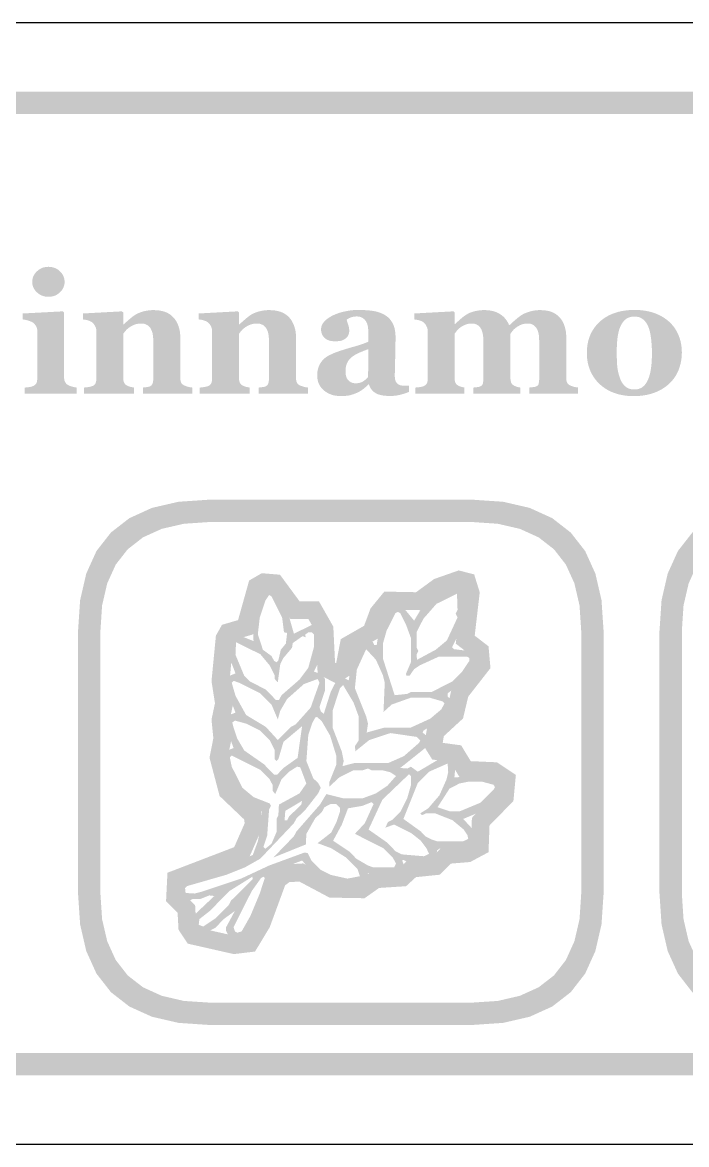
# Model space of a CAD drawing. Header units: millimetres. Extents: x 6 to 294, y 109 to 451.
# Drawn here: x 89.91 to 101.78, y 244.86 to 264.94 of the extents above; entities that cross this region are included whole.
import ezdxf

# ---------------------------------------------------------------- set-up
doc = ezdxf.new("R2010")
doc.units = ezdxf.units.MM
doc.layers.add('CUT', color=1, linetype='Continuous')
doc.layers.add('RASTER', color=7, linetype='Continuous')

msp = doc.modelspace()

# ---------------------------------------------------------------- hatches: boundary and pattern name
at = {"layer": 'RASTER'}
h = msp.add_hatch(color=7, dxfattribs=at)
h.paths.add_polyline_path([(75.2, 261.501), (75.234, 262.016), (75.338, 262.463), (75.509, 262.841), (75.75, 263.151), (76.059, 263.391), (76.438, 263.563), (76.884, 263.666), (77.4, 263.701), (134.6, 263.701), (135.116, 263.666), (135.563, 263.563), (135.941, 263.391), (136.25, 263.151), (136.491, 262.841), (136.663, 262.463), (136.766, 262.016), (136.8, 261.501), (136.8, 248.301), (136.766, 247.785), (136.663, 247.338), (136.491, 246.96), (136.25, 246.651), (135.941, 246.41), (135.563, 246.238), (135.116, 246.135), (134.6, 246.101), (77.4, 246.101), (76.884, 246.135), (76.438, 246.238), (76.059, 246.41), (75.75, 246.651), (75.509, 246.96), (75.338, 247.338), (75.234, 247.785), (75.2, 248.301)])
h.paths.add_polyline_path([(75.6, 261.501), (75.6, 248.301), (75.628, 247.879), (75.712, 247.513), (75.853, 247.204), (76.05, 246.951), (76.303, 246.754), (76.613, 246.613), (76.978, 246.529), (77.4, 246.501), (134.6, 246.501), (135.022, 246.529), (135.388, 246.613), (135.697, 246.754), (135.95, 246.951), (136.147, 247.204), (136.288, 247.513), (136.372, 247.879), (136.4, 248.301), (136.4, 261.501), (136.372, 261.923), (136.288, 262.288), (136.147, 262.598), (135.95, 262.851), (135.697, 263.048), (135.388, 263.188), (135.022, 263.273), (134.6, 263.301), (77.4, 263.301), (76.978, 263.273), (76.613, 263.188), (76.303, 263.048), (76.05, 262.851), (75.853, 262.598), (75.712, 262.288), (75.628, 261.923), (75.6, 261.501)], flags=0)
h = msp.add_hatch(color=7, dxfattribs=at)
h.paths.add_polyline_path([(90.873, 258.301), (89.948, 258.301), (89.948, 258.408), (89.957, 258.408), (89.966, 258.409), (89.976, 258.41), (89.985, 258.411), (89.995, 258.412), (90.004, 258.413), (90.013, 258.414), (90.022, 258.415), (90.031, 258.416), (90.04, 258.418), (90.048, 258.419), (90.056, 258.421), (90.064, 258.423), (90.071, 258.425), (90.078, 258.427), (90.085, 258.43), (90.096, 258.434), (90.107, 258.439), (90.116, 258.445), (90.125, 258.451), (90.133, 258.458), (90.14, 258.465), (90.146, 258.472), (90.151, 258.48), (90.156, 258.489), (90.159, 258.498), (90.163, 258.508), (90.165, 258.519), (90.167, 258.53), (90.169, 258.542), (90.17, 258.554), (90.17, 258.567), (90.17, 259.42), (90.17, 259.433), (90.169, 259.445), (90.167, 259.457), (90.164, 259.468), (90.161, 259.479), (90.157, 259.49), (90.152, 259.5), (90.147, 259.51), (90.141, 259.519), (90.134, 259.528), (90.128, 259.537), (90.12, 259.545), (90.113, 259.553), (90.105, 259.56), (90.097, 259.566), (90.088, 259.572), (90.081, 259.577), (90.073, 259.581), (90.065, 259.585), (90.055, 259.589), (90.045, 259.594), (90.033, 259.598), (90.021, 259.602), (90.008, 259.606), (89.995, 259.61), (89.982, 259.613), (89.97, 259.616), (89.957, 259.619), (89.945, 259.622), (89.933, 259.624), (89.922, 259.625), (89.911, 259.626), (89.911, 259.733), (90.629, 259.771), (90.651, 259.75), (90.651, 258.586), (90.651, 258.574), (90.652, 258.562), (90.654, 258.55), (90.656, 258.539), (90.659, 258.528), (90.663, 258.518), (90.667, 258.508), (90.673, 258.499), (90.678, 258.491), (90.685, 258.482), (90.692, 258.475), (90.699, 258.468), (90.708, 258.462), (90.716, 258.456), (90.726, 258.45), (90.736, 258.446), (90.743, 258.443), (90.751, 258.439), (90.758, 258.436), (90.766, 258.433), (90.775, 258.43), (90.783, 258.428), (90.791, 258.425), (90.8, 258.422), (90.809, 258.42), (90.818, 258.418), (90.827, 258.416), (90.836, 258.414), (90.845, 258.412), (90.854, 258.41), (90.864, 258.409), (90.873, 258.408)])
h.paths.add_polyline_path([(90.659, 260.299), (90.658, 260.272), (90.654, 260.245), (90.647, 260.22), (90.638, 260.196), (90.626, 260.173), (90.611, 260.15), (90.594, 260.129), (90.574, 260.109), (90.552, 260.091), (90.529, 260.075), (90.505, 260.061), (90.48, 260.05), (90.454, 260.042), (90.427, 260.036), (90.4, 260.032), (90.371, 260.031), (90.342, 260.032), (90.314, 260.036), (90.286, 260.042), (90.26, 260.05), (90.235, 260.061), (90.211, 260.075), (90.188, 260.091), (90.167, 260.109), (90.146, 260.129), (90.129, 260.15), (90.114, 260.173), (90.102, 260.196), (90.093, 260.22), (90.086, 260.245), (90.082, 260.272), (90.081, 260.299), (90.082, 260.326), (90.086, 260.352), (90.093, 260.378), (90.102, 260.402), (90.114, 260.425), (90.129, 260.448), (90.146, 260.469), (90.167, 260.489), (90.188, 260.508), (90.211, 260.524), (90.235, 260.537), (90.26, 260.549), (90.286, 260.557), (90.314, 260.563), (90.342, 260.567), (90.371, 260.568), (90.4, 260.567), (90.428, 260.563), (90.455, 260.557), (90.481, 260.549), (90.506, 260.537), (90.53, 260.524), (90.553, 260.508), (90.574, 260.489), (90.594, 260.469), (90.612, 260.448), (90.626, 260.425), (90.638, 260.402), (90.647, 260.378), (90.654, 260.352), (90.658, 260.326), (90.659, 260.299)])
for points in [[(92.942, 258.301), (92.06, 258.301), (92.06, 258.408), (92.067, 258.408), (92.074, 258.409), (92.082, 258.41), (92.091, 258.411), (92.099, 258.412), (92.108, 258.413), (92.117, 258.414), (92.127, 258.415), (92.137, 258.416), (92.146, 258.418), (92.154, 258.419), (92.162, 258.421), (92.169, 258.423), (92.176, 258.425), (92.182, 258.427), (92.187, 258.43), (92.195, 258.434), (92.202, 258.439), (92.208, 258.444), (92.214, 258.449), (92.219, 258.456), (92.224, 258.462), (92.228, 258.469), (92.231, 258.477), (92.234, 258.485), (92.237, 258.494), (92.239, 258.504), (92.241, 258.515), (92.243, 258.526), (92.244, 258.539), (92.244, 258.553), (92.244, 258.567), (92.244, 259.253), (92.244, 259.289), (92.241, 259.323), (92.237, 259.355), (92.231, 259.384), (92.223, 259.411), (92.213, 259.435), (92.202, 259.458), (92.189, 259.478), (92.175, 259.495), (92.159, 259.511), (92.141, 259.524), (92.122, 259.534), (92.1, 259.543), (92.078, 259.549), (92.054, 259.552), (92.028, 259.553), (92.013, 259.553), (91.999, 259.552), (91.985, 259.551), (91.971, 259.549), (91.957, 259.546), (91.944, 259.543), (91.931, 259.54), (91.918, 259.536), (91.906, 259.531), (91.893, 259.526), (91.881, 259.52), (91.868, 259.514), (91.856, 259.507), (91.844, 259.5), (91.832, 259.493), (91.82, 259.484), (91.809, 259.477), (91.799, 259.47), (91.79, 259.462), (91.781, 259.455), (91.773, 259.447), (91.765, 259.44), (91.758, 259.432), (91.751, 259.424), (91.745, 259.417), (91.739, 259.409), (91.733, 259.402), (91.728, 259.395), (91.723, 259.389), (91.718, 259.382), (91.713, 259.376), (91.708, 259.37), (91.708, 258.584), (91.708, 258.571), (91.709, 258.559), (91.71, 258.547), (91.712, 258.536), (91.714, 258.526), (91.716, 258.516), (91.719, 258.507), (91.723, 258.498), (91.727, 258.489), (91.731, 258.482), (91.737, 258.474), (91.742, 258.468), (91.749, 258.461), (91.756, 258.456), (91.763, 258.45), (91.771, 258.446), (91.777, 258.443), (91.784, 258.439), (91.79, 258.436), (91.798, 258.433), (91.805, 258.43), (91.813, 258.428), (91.821, 258.425), (91.83, 258.422), (91.839, 258.42), (91.847, 258.418), (91.856, 258.416), (91.865, 258.414), (91.873, 258.412), (91.882, 258.41), (91.89, 258.409), (91.899, 258.408), (91.899, 258.301), (91.008, 258.301), (91.008, 258.408), (91.017, 258.408), (91.026, 258.409), (91.036, 258.41), (91.045, 258.411), (91.054, 258.412), (91.063, 258.413), (91.073, 258.415), (91.082, 258.416), (91.091, 258.417), (91.1, 258.419), (91.109, 258.42), (91.117, 258.422), (91.124, 258.424), (91.132, 258.426), (91.139, 258.428), (91.146, 258.43), (91.157, 258.434), (91.167, 258.439), (91.177, 258.444), (91.185, 258.45), (91.193, 258.457), (91.2, 258.464), (91.205, 258.471), (91.21, 258.48), (91.214, 258.488), (91.218, 258.498), (91.221, 258.508), (91.223, 258.518), (91.225, 258.53), (91.227, 258.542), (91.228, 258.554), (91.228, 258.567), (91.228, 259.42), (91.227, 259.431), (91.226, 259.443), (91.224, 259.454), (91.222, 259.465), (91.219, 259.476), (91.215, 259.487), (91.21, 259.498), (91.204, 259.509), (91.198, 259.52), (91.192, 259.53), (91.185, 259.54), (91.177, 259.549), (91.169, 259.558), (91.161, 259.566), (91.152, 259.574), (91.143, 259.581), (91.136, 259.585), (91.129, 259.589), (91.121, 259.593), (91.113, 259.597), (91.104, 259.601), (91.095, 259.604), (91.086, 259.607), (91.076, 259.61), (91.066, 259.613), (91.056, 259.616), (91.045, 259.618), (91.034, 259.62), (91.023, 259.622), (91.011, 259.624), (91, 259.625), (90.988, 259.626), (90.988, 259.733), (91.686, 259.771), (91.708, 259.75), (91.708, 259.537), (91.714, 259.537), (91.725, 259.547), (91.736, 259.556), (91.747, 259.567), (91.76, 259.577), (91.772, 259.589), (91.786, 259.6), (91.799, 259.612), (91.814, 259.625), (91.828, 259.638), (91.842, 259.649), (91.856, 259.661), (91.87, 259.672), (91.884, 259.682), (91.897, 259.691), (91.91, 259.7), (91.922, 259.709), (91.936, 259.717), (91.951, 259.725), (91.968, 259.733), (91.985, 259.741), (92.003, 259.748), (92.022, 259.755), (92.043, 259.762), (92.064, 259.769), (92.086, 259.774), (92.109, 259.779), (92.132, 259.784), (92.155, 259.787), (92.179, 259.79), (92.203, 259.792), (92.227, 259.793), (92.252, 259.793), (92.31, 259.791), (92.364, 259.785), (92.414, 259.774), (92.461, 259.76), (92.504, 259.741), (92.543, 259.717), (92.578, 259.69), (92.61, 259.658), (92.638, 259.623), (92.662, 259.585), (92.683, 259.544), (92.699, 259.5), (92.712, 259.454), (92.722, 259.405), (92.727, 259.353), (92.729, 259.298), (92.729, 258.581), (92.729, 258.567), (92.73, 258.555), (92.732, 258.543), (92.733, 258.532), (92.736, 258.521), (92.738, 258.512), (92.742, 258.503), (92.745, 258.494), (92.75, 258.486), (92.755, 258.479), (92.761, 258.472), (92.768, 258.465), (92.776, 258.459), (92.785, 258.453), (92.795, 258.448), (92.805, 258.443), (92.811, 258.44), (92.818, 258.438), (92.825, 258.435), (92.832, 258.433), (92.839, 258.43), (92.847, 258.428), (92.855, 258.425), (92.863, 258.422), (92.872, 258.42), (92.881, 258.418), (92.89, 258.416), (92.9, 258.414), (92.91, 258.412), (92.92, 258.41), (92.931, 258.409), (92.942, 258.408)], [(95.011, 258.301), (94.13, 258.301), (94.13, 258.408), (94.137, 258.408), (94.144, 258.409), (94.152, 258.41), (94.16, 258.411), (94.169, 258.412), (94.178, 258.413), (94.187, 258.414), (94.197, 258.415), (94.207, 258.416), (94.216, 258.418), (94.224, 258.419), (94.232, 258.421), (94.239, 258.423), (94.246, 258.425), (94.252, 258.427), (94.257, 258.43), (94.264, 258.434), (94.271, 258.439), (94.278, 258.444), (94.283, 258.449), (94.289, 258.456), (94.293, 258.462), (94.297, 258.469), (94.301, 258.477), (94.304, 258.485), (94.307, 258.494), (94.309, 258.504), (94.311, 258.515), (94.312, 258.526), (94.313, 258.539), (94.314, 258.553), (94.314, 258.567), (94.314, 259.253), (94.313, 259.289), (94.311, 259.323), (94.306, 259.355), (94.3, 259.384), (94.293, 259.411), (94.283, 259.435), (94.272, 259.458), (94.259, 259.478), (94.245, 259.495), (94.229, 259.511), (94.211, 259.524), (94.191, 259.534), (94.17, 259.543), (94.148, 259.549), (94.123, 259.552), (94.097, 259.553), (94.083, 259.553), (94.069, 259.552), (94.055, 259.551), (94.041, 259.549), (94.027, 259.546), (94.014, 259.543), (94.001, 259.54), (93.988, 259.536), (93.976, 259.531), (93.963, 259.526), (93.951, 259.52), (93.938, 259.514), (93.926, 259.507), (93.914, 259.5), (93.902, 259.493), (93.889, 259.484), (93.879, 259.477), (93.869, 259.47), (93.86, 259.462), (93.851, 259.455), (93.843, 259.447), (93.835, 259.44), (93.828, 259.432), (93.821, 259.424), (93.815, 259.417), (93.809, 259.409), (93.803, 259.402), (93.798, 259.395), (93.792, 259.389), (93.787, 259.382), (93.783, 259.376), (93.778, 259.37), (93.778, 258.584), (93.778, 258.571), (93.779, 258.559), (93.78, 258.547), (93.782, 258.536), (93.784, 258.526), (93.786, 258.516), (93.789, 258.507), (93.793, 258.498), (93.797, 258.489), (93.801, 258.482), (93.806, 258.474), (93.812, 258.468), (93.818, 258.461), (93.825, 258.456), (93.833, 258.45), (93.841, 258.446), (93.847, 258.443), (93.854, 258.439), (93.86, 258.436), (93.867, 258.433), (93.875, 258.43), (93.883, 258.428), (93.891, 258.425), (93.9, 258.422), (93.908, 258.42), (93.917, 258.418), (93.926, 258.416), (93.934, 258.414), (93.943, 258.412), (93.952, 258.41), (93.96, 258.409), (93.969, 258.408), (93.969, 258.301), (93.078, 258.301), (93.078, 258.408), (93.087, 258.408), (93.096, 258.409), (93.105, 258.41), (93.115, 258.411), (93.124, 258.412), (93.133, 258.413), (93.143, 258.415), (93.152, 258.416), (93.161, 258.417), (93.17, 258.419), (93.178, 258.42), (93.186, 258.422), (93.194, 258.424), (93.202, 258.426), (93.209, 258.428), (93.216, 258.43), (93.227, 258.434), (93.237, 258.439), (93.247, 258.444), (93.255, 258.45), (93.263, 258.457), (93.269, 258.464), (93.275, 258.471), (93.28, 258.48), (93.284, 258.488), (93.288, 258.498), (93.291, 258.508), (93.293, 258.518), (93.295, 258.53), (93.297, 258.542), (93.297, 258.554), (93.298, 258.567), (93.298, 259.42), (93.297, 259.431), (93.296, 259.443), (93.294, 259.454), (93.292, 259.465), (93.288, 259.476), (93.284, 259.487), (93.28, 259.498), (93.274, 259.509), (93.268, 259.52), (93.262, 259.53), (93.255, 259.54), (93.247, 259.549), (93.239, 259.558), (93.231, 259.566), (93.222, 259.574), (93.213, 259.581), (93.206, 259.585), (93.199, 259.589), (93.191, 259.593), (93.183, 259.597), (93.174, 259.601), (93.165, 259.604), (93.156, 259.607), (93.146, 259.61), (93.136, 259.613), (93.125, 259.616), (93.115, 259.618), (93.104, 259.62), (93.092, 259.622), (93.081, 259.624), (93.069, 259.625), (93.057, 259.626), (93.057, 259.733), (93.756, 259.771), (93.778, 259.75), (93.778, 259.537), (93.784, 259.537), (93.794, 259.547), (93.806, 259.556), (93.817, 259.567), (93.829, 259.577), (93.842, 259.589), (93.855, 259.6), (93.869, 259.612), (93.884, 259.625), (93.898, 259.638), (93.912, 259.649), (93.926, 259.661), (93.94, 259.672), (93.953, 259.682), (93.966, 259.691), (93.979, 259.7), (93.992, 259.709), (94.006, 259.717), (94.021, 259.725), (94.037, 259.733), (94.055, 259.741), (94.073, 259.748), (94.092, 259.755), (94.113, 259.762), (94.134, 259.769), (94.156, 259.774), (94.179, 259.779), (94.202, 259.784), (94.225, 259.787), (94.248, 259.79), (94.272, 259.792), (94.297, 259.793), (94.322, 259.793), (94.379, 259.791), (94.433, 259.785), (94.484, 259.774), (94.53, 259.76), (94.573, 259.741), (94.613, 259.717), (94.648, 259.69), (94.68, 259.658), (94.708, 259.623), (94.732, 259.585), (94.752, 259.544), (94.769, 259.5), (94.782, 259.454), (94.792, 259.405), (94.797, 259.353), (94.799, 259.298), (94.799, 258.581), (94.799, 258.567), (94.8, 258.555), (94.801, 258.543), (94.803, 258.532), (94.805, 258.521), (94.808, 258.512), (94.811, 258.503), (94.815, 258.494), (94.82, 258.486), (94.825, 258.479), (94.831, 258.472), (94.838, 258.465), (94.846, 258.459), (94.855, 258.453), (94.865, 258.448), (94.875, 258.443), (94.881, 258.44), (94.888, 258.438), (94.894, 258.435), (94.901, 258.433), (94.909, 258.43), (94.917, 258.428), (94.925, 258.425), (94.933, 258.422), (94.942, 258.42), (94.951, 258.418), (94.96, 258.416), (94.97, 258.414), (94.98, 258.412), (94.99, 258.41), (95.001, 258.409), (95.011, 258.408)], [(99.845, 258.301), (98.972, 258.301), (98.972, 258.408), (98.981, 258.409), (98.989, 258.41), (98.997, 258.411), (99.005, 258.412), (99.014, 258.413), (99.022, 258.413), (99.031, 258.414), (99.04, 258.415), (99.048, 258.416), (99.057, 258.417), (99.065, 258.418), (99.072, 258.42), (99.079, 258.422), (99.086, 258.424), (99.092, 258.427), (99.098, 258.43), (99.106, 258.434), (99.113, 258.438), (99.119, 258.443), (99.125, 258.449), (99.13, 258.456), (99.134, 258.463), (99.137, 258.47), (99.139, 258.479), (99.141, 258.488), (99.143, 258.497), (99.145, 258.507), (99.146, 258.518), (99.147, 258.53), (99.148, 258.542), (99.148, 258.554), (99.148, 258.567), (99.148, 259.251), (99.147, 259.288), (99.145, 259.322), (99.141, 259.354), (99.135, 259.383), (99.127, 259.411), (99.118, 259.435), (99.107, 259.458), (99.095, 259.478), (99.081, 259.495), (99.065, 259.511), (99.048, 259.524), (99.03, 259.534), (99.01, 259.543), (98.989, 259.549), (98.966, 259.552), (98.942, 259.553), (98.926, 259.553), (98.911, 259.552), (98.896, 259.55), (98.882, 259.548), (98.868, 259.546), (98.855, 259.542), (98.842, 259.538), (98.83, 259.533), (98.817, 259.528), (98.806, 259.523), (98.794, 259.517), (98.783, 259.511), (98.771, 259.505), (98.761, 259.498), (98.75, 259.492), (98.74, 259.484), (98.729, 259.477), (98.719, 259.469), (98.71, 259.461), (98.702, 259.454), (98.694, 259.446), (98.686, 259.438), (98.68, 259.431), (98.674, 259.423), (98.668, 259.415), (98.662, 259.408), (98.657, 259.401), (98.652, 259.394), (98.647, 259.388), (98.643, 259.382), (98.638, 259.376), (98.634, 259.37), (98.634, 258.584), (98.634, 258.571), (98.635, 258.558), (98.636, 258.547), (98.637, 258.536), (98.639, 258.525), (98.641, 258.516), (98.644, 258.506), (98.646, 258.498), (98.65, 258.49), (98.654, 258.482), (98.659, 258.475), (98.664, 258.468), (98.67, 258.462), (98.677, 258.456), (98.685, 258.451), (98.693, 258.446), (98.699, 258.443), (98.705, 258.439), (98.711, 258.436), (98.718, 258.433), (98.724, 258.43), (98.731, 258.428), (98.739, 258.425), (98.746, 258.422), (98.754, 258.42), (98.761, 258.418), (98.769, 258.416), (98.777, 258.414), (98.785, 258.412), (98.793, 258.41), (98.801, 258.409), (98.81, 258.408), (98.81, 258.301), (97.973, 258.301), (97.973, 258.408), (97.981, 258.408), (97.988, 258.409), (97.996, 258.41), (98.004, 258.411), (98.013, 258.412), (98.022, 258.413), (98.031, 258.414), (98.041, 258.415), (98.05, 258.416), (98.059, 258.418), (98.068, 258.419), (98.075, 258.421), (98.082, 258.423), (98.089, 258.425), (98.094, 258.427), (98.099, 258.43), (98.107, 258.434), (98.113, 258.439), (98.119, 258.444), (98.125, 258.449), (98.13, 258.456), (98.134, 258.462), (98.137, 258.469), (98.14, 258.477), (98.142, 258.485), (98.144, 258.494), (98.145, 258.504), (98.147, 258.515), (98.148, 258.526), (98.149, 258.539), (98.149, 258.553), (98.149, 258.567), (98.149, 259.251), (98.148, 259.288), (98.146, 259.322), (98.142, 259.354), (98.136, 259.383), (98.128, 259.411), (98.119, 259.435), (98.108, 259.458), (98.096, 259.478), (98.082, 259.495), (98.066, 259.511), (98.049, 259.524), (98.031, 259.534), (98.011, 259.543), (97.99, 259.549), (97.967, 259.552), (97.943, 259.553), (97.927, 259.553), (97.912, 259.552), (97.897, 259.55), (97.883, 259.548), (97.869, 259.546), (97.856, 259.542), (97.843, 259.538), (97.831, 259.533), (97.818, 259.528), (97.807, 259.523), (97.795, 259.517), (97.784, 259.511), (97.772, 259.505), (97.761, 259.498), (97.751, 259.492), (97.74, 259.484), (97.73, 259.477), (97.72, 259.469), (97.711, 259.461), (97.703, 259.454), (97.695, 259.446), (97.687, 259.438), (97.681, 259.431), (97.675, 259.423), (97.669, 259.415), (97.663, 259.408), (97.658, 259.401), (97.653, 259.394), (97.648, 259.388), (97.644, 259.382), (97.639, 259.376), (97.635, 259.37), (97.635, 258.584), (97.635, 258.571), (97.636, 258.559), (97.637, 258.548), (97.638, 258.537), (97.64, 258.526), (97.642, 258.516), (97.645, 258.507), (97.648, 258.499), (97.652, 258.49), (97.656, 258.483), (97.661, 258.475), (97.667, 258.469), (97.673, 258.462), (97.68, 258.456), (97.687, 258.451), (97.695, 258.446), (97.701, 258.443), (97.707, 258.439), (97.714, 258.436), (97.72, 258.433), (97.727, 258.43), (97.734, 258.428), (97.741, 258.425), (97.749, 258.422), (97.756, 258.42), (97.764, 258.418), (97.772, 258.416), (97.779, 258.414), (97.788, 258.412), (97.796, 258.41), (97.804, 258.409), (97.812, 258.408), (97.812, 258.301), (96.935, 258.301), (96.935, 258.408), (96.944, 258.408), (96.954, 258.409), (96.963, 258.41), (96.973, 258.411), (96.982, 258.412), (96.991, 258.413), (97, 258.414), (97.01, 258.415), (97.019, 258.416), (97.027, 258.418), (97.036, 258.419), (97.044, 258.421), (97.051, 258.423), (97.059, 258.425), (97.066, 258.427), (97.073, 258.43), (97.084, 258.434), (97.094, 258.439), (97.104, 258.445), (97.112, 258.451), (97.12, 258.458), (97.126, 258.465), (97.132, 258.472), (97.137, 258.48), (97.141, 258.489), (97.145, 258.498), (97.148, 258.508), (97.15, 258.519), (97.152, 258.53), (97.153, 258.542), (97.154, 258.554), (97.155, 258.567), (97.155, 259.42), (97.154, 259.432), (97.153, 259.443), (97.151, 259.455), (97.148, 259.466), (97.145, 259.478), (97.141, 259.489), (97.135, 259.5), (97.13, 259.511), (97.123, 259.522), (97.117, 259.533), (97.11, 259.542), (97.102, 259.551), (97.095, 259.56), (97.087, 259.567), (97.078, 259.575), (97.07, 259.581), (97.063, 259.585), (97.056, 259.589), (97.048, 259.593), (97.04, 259.597), (97.031, 259.601), (97.022, 259.604), (97.013, 259.607), (97.003, 259.61), (96.993, 259.613), (96.982, 259.616), (96.972, 259.618), (96.961, 259.62), (96.949, 259.622), (96.938, 259.624), (96.926, 259.625), (96.914, 259.626), (96.914, 259.733), (97.613, 259.771), (97.635, 259.75), (97.635, 259.543), (97.641, 259.543), (97.651, 259.552), (97.662, 259.562), (97.674, 259.572), (97.686, 259.583), (97.698, 259.594), (97.711, 259.606), (97.724, 259.618), (97.738, 259.63), (97.752, 259.642), (97.766, 259.654), (97.78, 259.665), (97.793, 259.676), (97.806, 259.686), (97.819, 259.695), (97.832, 259.703), (97.844, 259.711), (97.859, 259.72), (97.874, 259.728), (97.889, 259.736), (97.906, 259.744), (97.924, 259.751), (97.943, 259.758), (97.963, 259.764), (97.984, 259.77), (98.005, 259.776), (98.027, 259.78), (98.05, 259.784), (98.073, 259.788), (98.096, 259.79), (98.12, 259.792), (98.145, 259.793), (98.17, 259.793), (98.211, 259.792), (98.25, 259.789), (98.287, 259.783), (98.323, 259.775), (98.357, 259.765), (98.389, 259.753), (98.42, 259.738), (98.449, 259.721), (98.476, 259.702), (98.501, 259.682), (98.524, 259.66), (98.544, 259.637), (98.563, 259.612), (98.58, 259.585), (98.595, 259.558), (98.608, 259.528), (98.621, 259.528), (98.632, 259.538), (98.643, 259.549), (98.655, 259.56), (98.668, 259.571), (98.681, 259.583), (98.695, 259.595), (98.71, 259.608), (98.725, 259.621), (98.74, 259.634), (98.755, 259.647), (98.77, 259.658), (98.784, 259.67), (98.798, 259.68), (98.811, 259.69), (98.825, 259.699), (98.838, 259.707), (98.852, 259.716), (98.868, 259.725), (98.885, 259.733), (98.903, 259.741), (98.921, 259.748), (98.941, 259.755), (98.962, 259.762), (98.983, 259.769), (99.006, 259.774), (99.028, 259.779), (99.052, 259.784), (99.075, 259.787), (99.099, 259.79), (99.123, 259.792), (99.148, 259.793), (99.173, 259.793), (99.227, 259.791), (99.277, 259.785), (99.325, 259.775), (99.369, 259.761), (99.41, 259.743), (99.448, 259.72), (99.482, 259.694), (99.514, 259.663), (99.542, 259.629), (99.566, 259.591), (99.586, 259.55), (99.603, 259.505), (99.616, 259.457), (99.626, 259.406), (99.631, 259.351), (99.633, 259.292), (99.633, 258.581), (99.633, 258.567), (99.634, 258.555), (99.635, 258.543), (99.637, 258.532), (99.639, 258.521), (99.642, 258.511), (99.645, 258.502), (99.649, 258.493), (99.654, 258.485), (99.659, 258.478), (99.665, 258.471), (99.672, 258.464), (99.68, 258.458), (99.688, 258.453), (99.698, 258.448), (99.708, 258.443), (99.714, 258.44), (99.72, 258.438), (99.727, 258.435), (99.734, 258.433), (99.741, 258.43), (99.749, 258.428), (99.757, 258.425), (99.766, 258.422), (99.774, 258.42), (99.784, 258.418), (99.793, 258.416), (99.803, 258.414), (99.813, 258.412), (99.823, 258.41), (99.834, 258.409), (99.845, 258.408)]]:
    msp.add_hatch(color=7, dxfattribs=at).paths.add_polyline_path(points)
h = msp.add_hatch(color=7, dxfattribs=at)
h.paths.add_polyline_path([(96.822, 258.332), (96.806, 258.325), (96.788, 258.318), (96.77, 258.311), (96.752, 258.305), (96.732, 258.298), (96.712, 258.292), (96.691, 258.286), (96.67, 258.28), (96.648, 258.275), (96.625, 258.27), (96.602, 258.266), (96.579, 258.263), (96.556, 258.26), (96.532, 258.258), (96.508, 258.257), (96.484, 258.257), (96.44, 258.258), (96.4, 258.26), (96.362, 258.264), (96.327, 258.27), (96.296, 258.278), (96.267, 258.287), (96.241, 258.298), (96.219, 258.31), (96.198, 258.324), (96.179, 258.34), (96.162, 258.357), (96.147, 258.375), (96.133, 258.395), (96.122, 258.416), (96.111, 258.439), (96.103, 258.463), (96.094, 258.463), (96.082, 258.451), (96.069, 258.439), (96.057, 258.428), (96.045, 258.417), (96.033, 258.407), (96.021, 258.397), (96.01, 258.387), (95.998, 258.378), (95.986, 258.37), (95.975, 258.361), (95.963, 258.354), (95.95, 258.346), (95.938, 258.338), (95.925, 258.331), (95.912, 258.325), (95.899, 258.318), (95.882, 258.311), (95.865, 258.303), (95.848, 258.297), (95.832, 258.29), (95.815, 258.285), (95.799, 258.28), (95.783, 258.275), (95.767, 258.271), (95.75, 258.267), (95.732, 258.264), (95.712, 258.261), (95.69, 258.259), (95.667, 258.258), (95.643, 258.256), (95.616, 258.256), (95.589, 258.255), (95.547, 258.257), (95.507, 258.262), (95.468, 258.269), (95.431, 258.28), (95.396, 258.295), (95.362, 258.312), (95.329, 258.332), (95.299, 258.356), (95.27, 258.382), (95.246, 258.41), (95.225, 258.44), (95.208, 258.472), (95.195, 258.507), (95.186, 258.543), (95.18, 258.581), (95.178, 258.622), (95.179, 258.645), (95.18, 258.667), (95.182, 258.689), (95.185, 258.71), (95.189, 258.729), (95.193, 258.748), (95.199, 258.766), (95.205, 258.783), (95.212, 258.8), (95.219, 258.816), (95.228, 258.831), (95.237, 258.846), (95.246, 258.861), (95.257, 258.875), (95.268, 258.888), (95.28, 258.901), (95.291, 258.913), (95.302, 258.924), (95.314, 258.934), (95.327, 258.944), (95.34, 258.954), (95.353, 258.963), (95.367, 258.971), (95.381, 258.979), (95.396, 258.987), (95.411, 258.994), (95.426, 259.001), (95.442, 259.009), (95.458, 259.016), (95.474, 259.023), (95.491, 259.029), (95.508, 259.036), (95.542, 259.048), (95.577, 259.061), (95.614, 259.073), (95.653, 259.085), (95.693, 259.098), (95.735, 259.111), (95.779, 259.124), (95.824, 259.136), (95.869, 259.149), (95.911, 259.162), (95.949, 259.174), (95.984, 259.186), (96.016, 259.197), (96.045, 259.208), (96.071, 259.219), (96.094, 259.23), (96.094, 259.37), (96.094, 259.38), (96.094, 259.39), (96.093, 259.401), (96.093, 259.413), (96.092, 259.425), (96.091, 259.438), (96.09, 259.452), (96.088, 259.467), (96.086, 259.482), (96.084, 259.496), (96.082, 259.509), (96.079, 259.522), (96.076, 259.534), (96.072, 259.546), (96.068, 259.557), (96.063, 259.568), (96.058, 259.579), (96.052, 259.59), (96.045, 259.601), (96.037, 259.611), (96.028, 259.621), (96.019, 259.63), (96.009, 259.639), (95.999, 259.647), (95.987, 259.655), (95.975, 259.661), (95.962, 259.667), (95.948, 259.671), (95.933, 259.675), (95.917, 259.677), (95.901, 259.679), (95.883, 259.679), (95.867, 259.679), (95.852, 259.678), (95.838, 259.677), (95.824, 259.675), (95.811, 259.672), (95.798, 259.669), (95.787, 259.665), (95.775, 259.661), (95.765, 259.656), (95.755, 259.652), (95.745, 259.647), (95.736, 259.642), (95.728, 259.638), (95.72, 259.633), (95.713, 259.628), (95.706, 259.624), (95.707, 259.616), (95.709, 259.607), (95.711, 259.597), (95.714, 259.587), (95.718, 259.575), (95.721, 259.562), (95.726, 259.549), (95.731, 259.534), (95.736, 259.519), (95.74, 259.504), (95.743, 259.49), (95.746, 259.475), (95.748, 259.461), (95.75, 259.447), (95.751, 259.432), (95.751, 259.418), (95.751, 259.412), (95.75, 259.405), (95.749, 259.398), (95.748, 259.39), (95.746, 259.382), (95.744, 259.374), (95.741, 259.365), (95.738, 259.356), (95.735, 259.347), (95.731, 259.338), (95.727, 259.33), (95.722, 259.323), (95.717, 259.316), (95.712, 259.309), (95.706, 259.303), (95.7, 259.297), (95.691, 259.29), (95.683, 259.283), (95.674, 259.277), (95.664, 259.271), (95.655, 259.265), (95.645, 259.26), (95.635, 259.256), (95.625, 259.251), (95.613, 259.248), (95.601, 259.244), (95.587, 259.242), (95.572, 259.239), (95.555, 259.238), (95.537, 259.236), (95.517, 259.236), (95.496, 259.235), (95.467, 259.236), (95.439, 259.239), (95.412, 259.244), (95.388, 259.25), (95.366, 259.259), (95.346, 259.269), (95.327, 259.281), (95.31, 259.295), (95.296, 259.31), (95.283, 259.327), (95.272, 259.344), (95.263, 259.363), (95.256, 259.383), (95.251, 259.404), (95.248, 259.426), (95.247, 259.449), (95.248, 259.469), (95.251, 259.489), (95.256, 259.508), (95.264, 259.527), (95.273, 259.545), (95.284, 259.563), (95.297, 259.58), (95.313, 259.596), (95.329, 259.612), (95.347, 259.628), (95.365, 259.642), (95.385, 259.656), (95.405, 259.669), (95.426, 259.681), (95.448, 259.693), (95.471, 259.704), (95.495, 259.715), (95.519, 259.725), (95.545, 259.734), (95.571, 259.743), (95.598, 259.751), (95.626, 259.759), (95.654, 259.766), (95.684, 259.772), (95.714, 259.778), (95.743, 259.783), (95.771, 259.787), (95.8, 259.79), (95.827, 259.793), (95.854, 259.795), (95.881, 259.796), (95.906, 259.796), (95.942, 259.796), (95.976, 259.795), (96.01, 259.794), (96.043, 259.792), (96.075, 259.79), (96.106, 259.787), (96.137, 259.784), (96.167, 259.78), (96.197, 259.775), (96.225, 259.769), (96.253, 259.762), (96.28, 259.754), (96.306, 259.744), (96.332, 259.734), (96.357, 259.723), (96.381, 259.71), (96.403, 259.696), (96.424, 259.681), (96.444, 259.665), (96.463, 259.647), (96.48, 259.628), (96.496, 259.607), (96.511, 259.585), (96.525, 259.561), (96.538, 259.536), (96.549, 259.509), (96.558, 259.48), (96.565, 259.449), (96.571, 259.416), (96.576, 259.382), (96.578, 259.345), (96.579, 259.307), (96.579, 259.265), (96.578, 259.221), (96.578, 259.174), (96.577, 259.126), (96.576, 259.076), (96.575, 259.024), (96.574, 258.97), (96.572, 258.915), (96.571, 258.86), (96.569, 258.811), (96.568, 258.766), (96.567, 258.726), (96.567, 258.691), (96.566, 258.661), (96.566, 258.636), (96.566, 258.616), (96.566, 258.6), (96.567, 258.585), (96.568, 258.57), (96.571, 258.557), (96.573, 258.544), (96.577, 258.533), (96.581, 258.522), (96.585, 258.512), (96.591, 258.503), (96.597, 258.494), (96.603, 258.486), (96.611, 258.478), (96.618, 258.472), (96.627, 258.465), (96.636, 258.46), (96.646, 258.455), (96.653, 258.452), (96.66, 258.449), (96.669, 258.447), (96.678, 258.445), (96.689, 258.444), (96.7, 258.442), (96.712, 258.441), (96.725, 258.441), (96.738, 258.44), (96.751, 258.44), (96.763, 258.439), (96.776, 258.439), (96.788, 258.439), (96.799, 258.439), (96.811, 258.439), (96.822, 258.438)])
h.paths.add_polyline_path([(96.094, 259.095), (96.074, 259.088), (96.053, 259.08), (96.033, 259.073), (96.012, 259.065), (95.992, 259.057), (95.972, 259.048), (95.952, 259.04), (95.931, 259.031), (95.912, 259.022), (95.893, 259.013), (95.875, 259.004), (95.858, 258.994), (95.842, 258.985), (95.827, 258.975), (95.813, 258.965), (95.8, 258.956), (95.786, 258.945), (95.774, 258.934), (95.762, 258.922), (95.751, 258.909), (95.741, 258.895), (95.731, 258.881), (95.723, 258.866), (95.715, 258.851), (95.707, 258.835), (95.701, 258.818), (95.696, 258.8), (95.692, 258.781), (95.688, 258.762), (95.686, 258.742), (95.684, 258.722), (95.684, 258.701), (95.685, 258.673), (95.687, 258.648), (95.691, 258.624), (95.697, 258.602), (95.704, 258.582), (95.713, 258.565), (95.724, 258.549), (95.736, 258.535), (95.749, 258.523), (95.763, 258.513), (95.778, 258.504), (95.794, 258.497), (95.81, 258.491), (95.827, 258.487), (95.845, 258.485), (95.864, 258.484), (95.884, 258.484), (95.903, 258.486), (95.92, 258.489), (95.937, 258.492), (95.954, 258.497), (95.969, 258.502), (95.983, 258.509), (95.997, 258.517), (96.009, 258.525), (96.022, 258.534), (96.034, 258.544), (96.045, 258.554), (96.057, 258.564), (96.068, 258.575), (96.078, 258.586), (96.088, 258.598)], flags=0)
h = msp.add_hatch(color=7, dxfattribs=at)
h.paths.add_polyline_path([(101.477, 259.581), (101.504, 259.555), (101.528, 259.528), (101.551, 259.5), (101.573, 259.47), (101.593, 259.439), (101.611, 259.407), (101.628, 259.374), (101.643, 259.339), (101.656, 259.304), (101.668, 259.268), (101.678, 259.231), (101.686, 259.193), (101.692, 259.154), (101.696, 259.115), (101.699, 259.075), (101.7, 259.035), (101.699, 258.994), (101.696, 258.955), (101.692, 258.915), (101.686, 258.877), (101.678, 258.839), (101.668, 258.801), (101.657, 258.764), (101.644, 258.728), (101.629, 258.692), (101.612, 258.658), (101.594, 258.625), (101.574, 258.594), (101.553, 258.564), (101.53, 258.535), (101.505, 258.507), (101.479, 258.481), (101.449, 258.454), (101.418, 258.429), (101.386, 258.406), (101.352, 258.384), (101.317, 258.364), (101.28, 258.345), (101.242, 258.328), (101.203, 258.313), (101.162, 258.299), (101.12, 258.287), (101.076, 258.277), (101.031, 258.269), (100.984, 258.262), (100.936, 258.258), (100.887, 258.255), (100.836, 258.254), (100.791, 258.255), (100.748, 258.257), (100.706, 258.261), (100.664, 258.267), (100.623, 258.274), (100.584, 258.283), (100.545, 258.293), (100.507, 258.305), (100.47, 258.319), (100.434, 258.334), (100.399, 258.351), (100.365, 258.369), (100.333, 258.389), (100.301, 258.411), (100.27, 258.434), (100.241, 258.459), (100.214, 258.484), (100.188, 258.511), (100.164, 258.539), (100.141, 258.569), (100.12, 258.6), (100.1, 258.632), (100.082, 258.666), (100.065, 258.701), (100.05, 258.738), (100.037, 258.776), (100.026, 258.814), (100.017, 258.854), (100.01, 258.895), (100.005, 258.937), (100.002, 258.98), (100.001, 259.024), (100.002, 259.068), (100.004, 259.11), (100.009, 259.151), (100.015, 259.191), (100.023, 259.229), (100.032, 259.266), (100.044, 259.302), (100.057, 259.337), (100.072, 259.371), (100.089, 259.404), (100.107, 259.436), (100.128, 259.467), (100.15, 259.497), (100.173, 259.526), (100.199, 259.554), (100.226, 259.581), (100.254, 259.606), (100.284, 259.629), (100.315, 259.651), (100.347, 259.672), (100.382, 259.691), (100.417, 259.709), (100.455, 259.725), (100.494, 259.74), (100.534, 259.753), (100.575, 259.765), (100.618, 259.774), (100.662, 259.782), (100.707, 259.788), (100.753, 259.793), (100.8, 259.796), (100.849, 259.796), (100.899, 259.796), (100.948, 259.793), (100.996, 259.788), (101.042, 259.782), (101.086, 259.774), (101.129, 259.765), (101.17, 259.753), (101.21, 259.74), (101.248, 259.725), (101.285, 259.709), (101.321, 259.691), (101.355, 259.672), (101.388, 259.651), (101.419, 259.629), (101.449, 259.606), (101.477, 259.581)])
h.paths.add_polyline_path([(101.102, 258.566), (101.11, 258.587), (101.117, 258.609), (101.124, 258.632), (101.13, 258.657), (101.136, 258.682), (101.141, 258.709), (101.146, 258.736), (101.15, 258.765), (101.154, 258.795), (101.157, 258.826), (101.159, 258.858), (101.161, 258.892), (101.163, 258.927), (101.164, 258.962), (101.165, 258.999), (101.165, 259.038), (101.165, 259.064), (101.164, 259.091), (101.163, 259.119), (101.162, 259.147), (101.16, 259.177), (101.157, 259.208), (101.154, 259.239), (101.151, 259.272), (101.147, 259.304), (101.142, 259.334), (101.138, 259.363), (101.132, 259.39), (101.127, 259.415), (101.12, 259.438), (101.114, 259.46), (101.107, 259.48), (101.097, 259.502), (101.087, 259.524), (101.077, 259.544), (101.065, 259.562), (101.052, 259.58), (101.039, 259.596), (101.024, 259.611), (101.009, 259.625), (100.993, 259.637), (100.976, 259.648), (100.958, 259.657), (100.939, 259.665), (100.919, 259.67), (100.897, 259.674), (100.875, 259.677), (100.852, 259.678), (100.826, 259.677), (100.802, 259.674), (100.78, 259.67), (100.758, 259.663), (100.738, 259.655), (100.719, 259.646), (100.702, 259.634), (100.686, 259.621), (100.67, 259.606), (100.656, 259.59), (100.643, 259.573), (100.63, 259.555), (100.619, 259.536), (100.608, 259.516), (100.598, 259.495), (100.59, 259.473), (100.582, 259.451), (100.575, 259.429), (100.569, 259.406), (100.564, 259.382), (100.559, 259.357), (100.554, 259.331), (100.55, 259.305), (100.547, 259.277), (100.544, 259.249), (100.542, 259.22), (100.54, 259.192), (100.538, 259.163), (100.537, 259.133), (100.536, 259.104), (100.536, 259.074), (100.535, 259.043), (100.536, 259.004), (100.536, 258.967), (100.537, 258.931), (100.538, 258.898), (100.539, 258.865), (100.541, 258.835), (100.543, 258.806), (100.546, 258.779), (100.549, 258.753), (100.553, 258.727), (100.557, 258.7), (100.563, 258.674), (100.57, 258.648), (100.578, 258.622), (100.586, 258.595), (100.595, 258.569), (100.604, 258.547), (100.614, 258.526), (100.625, 258.506), (100.636, 258.488), (100.649, 258.47), (100.662, 258.454), (100.677, 258.439), (100.692, 258.425), (100.708, 258.413), (100.726, 258.402), (100.744, 258.393), (100.764, 258.386), (100.784, 258.38), (100.806, 258.376), (100.828, 258.373), (100.852, 258.373), (100.873, 258.373), (100.894, 258.376), (100.914, 258.379), (100.933, 258.385), (100.952, 258.392), (100.97, 258.4), (100.987, 258.41), (101.003, 258.422), (101.018, 258.435), (101.033, 258.449), (101.046, 258.465), (101.059, 258.482), (101.071, 258.501), (101.082, 258.521), (101.093, 258.543), (101.102, 258.566)], flags=0)
h = msp.add_hatch(color=7, dxfattribs=at)
h.paths.add_polyline_path([(90.9, 254.051), (90.937, 254.602), (91.047, 255.079), (91.23, 255.483), (91.488, 255.813), (91.818, 256.07), (92.222, 256.254), (92.699, 256.364), (93.25, 256.401), (97.95, 256.401), (98.501, 256.364), (98.978, 256.254), (99.382, 256.07), (99.712, 255.813), (99.97, 255.483), (100.153, 255.079), (100.263, 254.602), (100.3, 254.051), (100.3, 249.351), (100.263, 248.8), (100.153, 248.323), (99.97, 247.919), (99.713, 247.588), (99.382, 247.331), (98.978, 247.148), (98.501, 247.038), (97.95, 247.001), (93.25, 247.001), (92.699, 247.038), (92.222, 247.148), (91.818, 247.331), (91.488, 247.588), (91.23, 247.919), (91.047, 248.323), (90.937, 248.8), (90.9, 249.351)])
h.paths.add_polyline_path([(91.3, 254.051), (91.3, 249.351), (91.33, 248.894), (91.422, 248.498), (91.574, 248.163), (91.788, 247.888), (92.062, 247.675), (92.397, 247.523), (92.793, 247.431), (93.25, 247.401), (97.95, 247.401), (98.407, 247.431), (98.803, 247.523), (99.138, 247.675), (99.413, 247.888), (99.626, 248.163), (99.778, 248.498), (99.87, 248.894), (99.9, 249.351), (99.9, 254.051), (99.87, 254.508), (99.778, 254.904), (99.626, 255.239), (99.413, 255.513), (99.138, 255.727), (98.803, 255.879), (98.407, 255.97), (97.95, 256.001), (93.25, 256.001), (92.793, 255.97), (92.397, 255.879), (92.062, 255.727), (91.788, 255.513), (91.574, 255.239), (91.422, 254.904), (91.33, 254.508), (91.3, 254.051)], flags=0)
h = msp.add_hatch(color=7, dxfattribs=at)
h.paths.add_polyline_path([(101.3, 254.051), (101.337, 254.602), (101.447, 255.079), (101.63, 255.483), (101.888, 255.813), (102.218, 256.07), (102.622, 256.254), (103.099, 256.364), (103.65, 256.401), (108.35, 256.401), (108.901, 256.364), (109.378, 256.254), (109.782, 256.07), (110.113, 255.813), (110.37, 255.483), (110.553, 255.079), (110.663, 254.602), (110.7, 254.051), (110.7, 249.351), (110.663, 248.8), (110.553, 248.323), (110.37, 247.919), (110.113, 247.588), (109.782, 247.331), (109.378, 247.148), (108.901, 247.038), (108.35, 247.001), (103.65, 247.001), (103.099, 247.038), (102.622, 247.148), (102.218, 247.331), (101.887, 247.588), (101.63, 247.919), (101.447, 248.323), (101.337, 248.8), (101.3, 249.351)])
h.paths.add_polyline_path([(101.7, 254.051), (101.7, 249.351), (101.73, 248.894), (101.822, 248.498), (101.974, 248.163), (102.187, 247.888), (102.462, 247.675), (102.797, 247.523), (103.193, 247.431), (103.65, 247.401), (108.35, 247.401), (108.807, 247.431), (109.203, 247.523), (109.538, 247.675), (109.813, 247.888), (110.026, 248.163), (110.178, 248.498), (110.27, 248.894), (110.3, 249.351), (110.3, 254.051), (110.27, 254.508), (110.178, 254.904), (110.026, 255.239), (109.813, 255.513), (109.538, 255.727), (109.203, 255.879), (108.807, 255.97), (108.35, 256.001), (103.65, 256.001), (103.193, 255.97), (102.797, 255.879), (102.462, 255.727), (102.188, 255.513), (101.974, 255.239), (101.822, 254.904), (101.73, 254.508), (101.7, 254.051)], flags=0)
h = msp.add_hatch(color=7, dxfattribs=at)
h.paths.add_polyline_path([(97.708, 255.135), (97.985, 255.064), (98.085, 254.743), (97.995, 253.968), (98.242, 253.777), (98.277, 253.387), (97.879, 252.877), (97.786, 252.486), (97.443, 252.17), (97.423, 252.056), (97.427, 252.049), (97.752, 252.005), (97.924, 251.722), (98.394, 251.701), (98.731, 251.476), (98.687, 251.007), (98.26, 250.573), (98.242, 250.093), (97.915, 249.917), (97.57, 249.889), (97.371, 249.69), (96.943, 249.646), (96.767, 249.484), (96.285, 249.453), (96.025, 249.269), (95.397, 249.28), (94.859, 249.567), (94.681, 249.557), (94.604, 249.5), (94.328, 248.749), (94.066, 248.315), (93.687, 248.269), (92.863, 248.456), (92.697, 248.706), (92.681, 249.006), (92.474, 249.213), (92.499, 249.725), (93.693, 250.183), (93.881, 250.612), (93.87, 250.68), (93.432, 251.098), (93.251, 251.785), (93.32, 252.132), (93.287, 252.466), (93.349, 252.759), (93.287, 253.154), (93.366, 253.969), (93.475, 254.162), (93.762, 254.246), (93.96, 254.954), (94.186, 255.085), (94.512, 255.058), (94.861, 254.584), (95.208, 254.584), (95.466, 254.129), (95.497, 253.483), (95.51, 253.476), (95.518, 253.481), (95.599, 253.905), (96.016, 254.144), (96.132, 254.455), (96.378, 254.756), (96.946, 254.745), (97.269, 254.981)])
h.paths.add_polyline_path([(97.722, 254.801), (97.42, 254.695), (97.048, 254.423), (96.528, 254.433), (96.414, 254.293), (96.276, 253.923), (95.885, 253.7), (95.806, 253.284), (95.527, 253.108), (95.186, 253.282), (95.15, 254.038), (95.021, 254.264), (94.7, 254.264), (94.341, 254.751), (94.26, 254.758), (94.233, 254.742), (94.023, 253.988), (93.689, 253.891), (93.678, 253.871), (93.61, 253.163), (93.675, 252.75), (93.61, 252.449), (93.644, 252.116), (93.579, 251.795), (93.719, 251.267), (94.169, 250.837), (94.212, 250.57), (93.932, 249.932), (92.809, 249.501), (92.801, 249.339), (92.994, 249.145), (93.012, 248.811), (93.059, 248.74), (93.704, 248.594), (93.873, 248.614), (94.038, 248.888), (94.336, 249.7), (94.567, 249.87), (94.929, 249.892), (95.48, 249.599), (95.926, 249.59), (96.174, 249.767), (96.633, 249.796), (96.804, 249.954), (97.225, 249.997), (97.427, 250.199), (97.822, 250.231), (97.929, 250.288), (97.945, 250.709), (98.379, 251.15), (98.395, 251.316), (98.291, 251.385), (97.74, 251.41), (97.558, 251.708), (97.235, 251.751), (97.086, 251.991), (97.146, 252.331), (97.497, 252.656), (97.584, 253.019), (97.947, 253.484), (97.936, 253.609), (97.656, 253.825), (97.759, 254.712), (97.732, 254.798), (97.722, 254.801)], flags=0)
h = msp.add_hatch(color=7, dxfattribs=at)
h.paths.add_polyline_path([(94.26, 254.851), (94.393, 254.804), (94.527, 254.638), (94.65, 254.394), (94.761, 254.003), (95.084, 254.16), (95.161, 254.137), (95.218, 254.06), (95.218, 253.893), (95.251, 253.793), (95.185, 253.459), (95.118, 253.326), (95.261, 253.269), (95.318, 253.192), (95.318, 252.992), (95.218, 252.691), (95.241, 252.614), (95.295, 252.568), (95.418, 252.958), (95.508, 253.135), (95.619, 253.225), (95.742, 253.169), (95.785, 253.459), (95.852, 253.659), (95.976, 253.87), (96.086, 253.893), (96.176, 253.85), (96.196, 253.803), (96.243, 253.803), (96.286, 254.093), (96.51, 254.504), (96.62, 254.561), (96.663, 254.537), (96.911, 254.237), (97.011, 254.404), (97.278, 254.671), (97.488, 254.794), (97.722, 254.861), (97.765, 254.838), (97.822, 254.761), (97.822, 254.394), (97.722, 254.027), (97.588, 253.76), (97.622, 253.726), (97.889, 253.693), (97.999, 253.636), (98.022, 253.492), (97.932, 253.316), (97.845, 253.235), (97.799, 253.149), (97.511, 252.935), (97.511, 252.882), (97.588, 252.791), (97.531, 252.614), (97.365, 252.448), (97.077, 252.267), (97.064, 252.234), (97.154, 252.157), (97.154, 252.057), (97.097, 251.947), (96.663, 251.6), (96.787, 251.59), (96.854, 251.623), (96.977, 251.533), (97.355, 251.756), (97.555, 251.79), (97.655, 251.69), (97.632, 251.433), (98.289, 251.456), (98.466, 251.366), (98.49, 251.222), (98.433, 251.112), (98.166, 250.845), (97.789, 250.688), (97.965, 250.498), (98.022, 250.388), (97.999, 250.244), (97.922, 250.187), (97.789, 250.154), (97.355, 250.154), (97.321, 250.121), (97.298, 249.977), (97.221, 249.92), (96.787, 249.92), (96.72, 249.954), (96.697, 249.944), (96.72, 249.887), (96.697, 249.743), (96.553, 249.687), (96.086, 249.72), (96.043, 249.563), (95.952, 249.52), (95.518, 249.52), (95.385, 249.553), (95.141, 249.677), (94.907, 249.944), (94.393, 249.743), (94.216, 249.186), (93.993, 248.675), (93.926, 248.575), (93.816, 248.518), (93.716, 248.518), (93.605, 248.575), (93.549, 248.685), (93.549, 248.752), (93.706, 249.042), (93.505, 248.895), (93.358, 248.742), (93.181, 248.652), (93.081, 248.652), (92.991, 248.695), (92.948, 248.785), (92.971, 248.962), (93.338, 249.309), (93.248, 249.319), (93.081, 249.253), (92.948, 249.253), (92.881, 249.219), (92.737, 249.309), (92.714, 249.52), (92.737, 249.563), (92.848, 249.62), (93.549, 249.82), (94.026, 250.044), (94.116, 250.288), (94.183, 250.621), (94.183, 250.822), (93.939, 250.945), (93.739, 251.145), (93.582, 251.423), (93.515, 251.656), (93.539, 251.9), (93.682, 251.957), (93.549, 252.324), (93.549, 252.491), (93.572, 252.534), (93.716, 252.591), (93.549, 253.025), (93.549, 253.192), (93.572, 253.235), (93.716, 253.292), (93.615, 253.559), (93.592, 253.803), (93.615, 253.893), (93.682, 253.96), (93.816, 253.96), (94.039, 253.87), (94.016, 254.294), (94.083, 254.561), (94.206, 254.804)])
h.paths.add_polyline_path([(97.678, 254.718), (97.311, 254.537), (97.077, 254.27), (96.954, 254.027), (96.954, 253.76), (96.987, 253.693), (96.954, 253.626), (96.964, 253.536), (97.298, 253.716), (97.498, 253.883), (97.688, 254.294), (97.655, 254.36), (97.688, 254.427)], flags=0)
h.paths.add_polyline_path([(94.317, 254.694), (94.25, 254.594), (94.15, 254.294), (94.116, 253.993), (94.206, 253.716), (94.36, 253.603), (94.407, 253.516), (94.45, 253.492), (94.483, 253.526), (94.527, 253.716), (94.617, 253.826), (94.64, 254.017), (94.584, 254.027), (94.55, 254.294), (94.36, 254.671)], flags=0)
h.paths.add_polyline_path([(96.62, 254.394), (96.577, 254.37), (96.42, 254.06), (96.353, 253.826), (96.353, 253.559), (96.563, 252.902), (96.787, 252.925), (96.854, 252.958), (97.221, 252.958), (97.598, 253.149), (97.765, 253.316), (97.899, 253.516), (97.899, 253.569), (97.855, 253.593), (97.355, 253.593), (97.011, 253.436), (96.911, 253.369), (96.83, 253.249), (96.777, 253.249), (96.764, 253.282), (96.854, 253.492), (96.854, 253.926), (96.764, 254.17), (96.663, 254.37)], flags=0)
h.paths.add_polyline_path([(95.018, 254.027), (94.961, 253.983), (94.974, 253.936), (94.917, 253.96), (94.741, 253.836), (94.727, 253.75), (94.574, 253.569), (94.517, 253.459), (94.473, 253.135), (94.417, 253.192), (94.417, 253.259), (94.327, 253.436), (94.16, 253.636), (93.726, 253.85), (93.716, 253.626), (93.873, 253.249), (93.973, 253.149), (94.26, 253.002), (94.44, 252.815), (94.493, 252.815), (94.54, 252.902), (94.861, 253.182), (95.018, 253.392), (95.118, 253.76), (95.118, 253.993), (95.084, 254.027)], flags=0)
h.paths.add_polyline_path([(96.053, 253.726), (95.886, 253.359), (95.852, 253.025), (96.053, 252.524), (96.086, 252.391), (96.063, 252.234), (96.386, 252.324), (96.854, 252.324), (97.198, 252.481), (97.398, 252.648), (97.455, 252.758), (97.421, 252.791), (97.188, 252.858), (96.854, 252.858), (96.51, 252.735), (96.363, 252.601), (96.386, 253.125), (96.353, 253.259), (96.229, 253.536)], flags=0)
h.paths.add_polyline_path([(95.185, 253.192), (94.941, 253.102), (94.64, 252.835), (94.517, 252.624), (94.473, 252.468), (94.36, 252.735), (94.16, 252.935), (93.782, 253.125), (93.682, 253.159), (93.649, 253.125), (93.716, 252.892), (93.906, 252.548), (94.26, 252.334), (94.473, 252.1), (94.707, 252.334), (94.794, 252.381), (95.061, 252.681), (95.218, 253.125)], flags=0)
h.paths.add_polyline_path([(95.642, 253.082), (95.585, 253.025), (95.452, 252.624), (95.452, 252.324), (95.619, 251.89), (95.652, 251.723), (95.629, 251.633), (95.852, 251.69), (96.453, 251.69), (96.73, 251.813), (96.997, 252.047), (97.021, 252.09), (96.954, 252.157), (96.487, 252.224), (96.109, 252.1), (95.862, 251.9), (95.852, 251.99), (95.919, 252.09), (95.919, 252.524), (95.829, 252.768)], flags=0)
h.paths.add_polyline_path([(95.175, 252.514), (95.141, 252.501), (95.084, 252.391), (95.018, 252.19), (94.984, 251.723), (95.108, 251.413), (95.195, 251.332), (95.241, 251.246), (95.195, 251.145), (94.961, 250.845), (94.807, 250.698), (94.761, 250.611), (94.16, 249.977), (93.883, 249.82), (93.549, 249.687), (92.848, 249.486), (92.814, 249.453), (92.824, 249.363), (92.981, 249.353), (93.115, 249.386), (93.816, 249.62), (94.317, 249.854), (94.951, 250.087), (95.008, 250.077), (95.074, 249.944), (95.241, 249.777), (95.418, 249.687), (95.719, 249.62), (95.942, 249.663), (95.896, 249.797), (95.695, 249.997), (95.428, 250.164), (95.185, 250.254), (95.428, 250.444), (95.518, 250.621), (95.585, 250.822), (95.585, 250.888), (95.518, 250.955), (95.418, 250.955), (95.308, 250.898), (95.261, 250.812), (95.141, 250.698), (94.984, 250.421), (94.974, 250.231), (94.393, 249.997), (94.761, 250.378), (94.807, 250.464), (95.228, 250.945), (95.341, 251.132), (95.652, 251.055), (95.986, 251.055), (96.229, 251.145), (96.43, 251.279), (96.587, 251.456), (96.487, 251.523), (96.353, 251.556), (96.153, 251.556), (96.086, 251.59), (95.986, 251.556), (95.819, 251.556), (95.575, 251.433), (95.395, 251.266), (95.395, 251.346), (95.518, 251.656), (95.518, 251.823), (95.408, 252.18), (95.261, 252.434)], flags=0)
h.paths.add_polyline_path([(93.706, 252.448), (93.659, 252.414), (93.682, 252.324), (93.749, 252.124), (93.873, 251.913), (94.226, 251.666), (94.407, 251.479), (94.46, 251.479), (94.574, 251.6), (94.827, 251.78), (94.907, 252.347), (94.574, 252.067), (94.483, 251.756), (94.45, 251.723), (94.417, 251.756), (94.417, 251.923), (94.327, 252.1), (94.16, 252.267), (93.916, 252.391)], flags=0)
h.paths.add_polyline_path([(93.649, 251.823), (93.615, 251.79), (93.649, 251.623), (93.839, 251.246), (94.039, 251.079), (94.327, 250.965), (94.35, 250.922), (94.317, 250.855), (94.283, 250.388), (94.216, 250.187), (94.25, 250.154), (94.36, 250.244), (94.45, 250.454), (94.45, 250.688), (94.483, 250.755), (94.493, 250.945), (94.861, 251.145), (94.984, 251.322), (94.874, 251.613), (94.817, 251.623), (94.674, 251.533), (94.54, 251.399), (94.427, 251.132), (94.383, 251.189), (94.383, 251.289), (94.327, 251.399), (94.16, 251.566)], flags=0)
h.paths.add_polyline_path([(97.511, 251.68), (97.178, 251.533), (96.977, 251.332), (96.72, 250.688), (97.031, 250.464), (97.111, 250.378), (97.221, 250.321), (97.321, 250.288), (97.789, 250.288), (97.879, 250.331), (97.865, 250.398), (97.799, 250.498), (97.598, 250.665), (97.288, 250.788), (97.121, 250.788), (97.054, 250.755), (97.021, 250.788), (97.164, 250.878), (97.365, 251.112), (97.488, 251.389), (97.521, 251.523)], flags=0)
h.paths.add_polyline_path([(96.82, 251.489), (96.343, 251.032), (96.096, 250.498), (96.43, 250.264), (96.577, 250.111), (96.687, 250.054), (97.087, 250.02), (97.178, 250.064), (97.131, 250.164), (97.031, 250.298), (96.864, 250.431), (96.553, 250.588), (96.396, 250.531), (96.443, 250.631), (96.53, 250.678), (96.663, 250.812), (96.787, 251.055), (96.854, 251.289), (96.854, 251.456)], flags=0)
h.paths.add_polyline_path([(97.889, 251.356), (97.722, 251.322), (97.545, 251.232), (97.331, 250.898), (97.555, 250.822), (97.722, 250.822), (98.099, 250.979), (98.333, 251.212), (98.356, 251.256), (98.333, 251.299), (98.122, 251.356)], flags=0)
h.paths.add_polyline_path([(94.907, 251.012), (94.607, 250.832), (94.594, 250.665), (94.64, 250.665), (94.674, 250.732), (94.894, 250.945)], flags=0)
h.paths.add_polyline_path([(96.153, 250.989), (95.986, 250.922), (95.729, 250.878), (95.619, 250.588), (95.462, 250.298), (95.762, 250.097), (95.876, 249.977), (96.086, 249.854), (96.186, 249.82), (96.553, 249.82), (96.587, 249.887), (96.53, 249.997), (96.363, 250.164), (95.852, 250.421), (96.029, 250.611), (96.186, 250.955)], flags=0)
h.paths.add_polyline_path([(94.016, 249.653), (93.605, 249.396), (93.258, 249.042), (93.071, 248.895), (93.058, 248.795), (93.138, 248.762), (93.358, 248.909), (93.592, 249.142), (93.639, 249.229), (94.026, 249.61)], flags=0)
h.paths.add_polyline_path([(94.216, 249.653), (94.173, 249.63), (94.006, 249.396), (93.682, 248.752), (93.706, 248.675), (93.749, 248.652), (93.826, 248.675), (93.983, 248.952), (94.15, 249.353), (94.24, 249.63)], flags=0)

# ---------------------------------------------------------------- linework, layer by layer
at = {"layer": 'CUT'}
for points in [[(76.999, 264.941), (135.001, 264.941)], [(135.001, 244.861), (76.999, 244.861)]]:
    msp.add_lwpolyline(points, dxfattribs=at)

doc.saveas('drawing.dxf')
